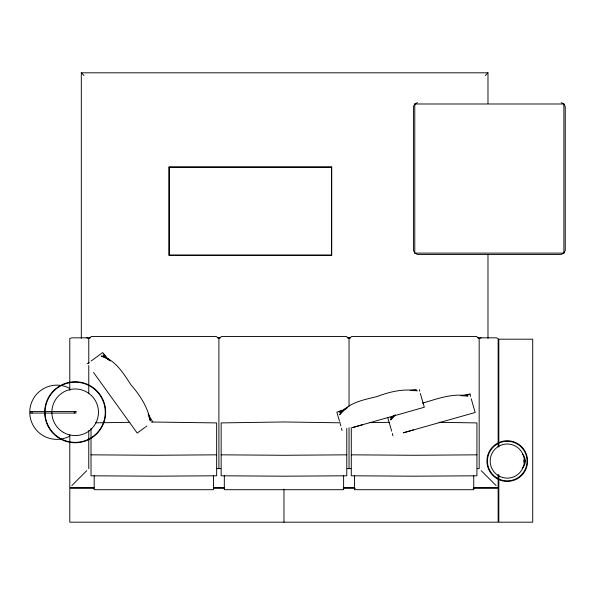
<?xml version="1.0" encoding="UTF-8"?>
<svg xmlns="http://www.w3.org/2000/svg" width="595" height="595" viewBox="0 0 595 595"><rect width="100%" height="100%" fill="white"/><g stroke="black" fill="none" stroke-linecap="round" stroke-linejoin="round"><path stroke-width="0.89" d="M395.125 414.745L390.521 419.891L394.321 416.009M343.456 410.788L339.656 414.67C348.187 402.555 363.433 399.892 376.873 396.612C389.866 391.674 403.358 388.513 417.229 390.744L410.126 390.498L416.262 389.45M169.047 255.21L331.713 255.21L331.713 167.098L169.047 167.098L169.047 255.21L331.713 255.21M169.047 167.098L331.713 167.098M414.782 104.534L415.325 103.991M71.824 485.587L86.736 470.675M485.275 75.528L487.982 72.813L487.982 103.389M563.353 253.106L563.896 252.563M88.767 363.605L88.767 338.503L91.481 336.472L216.193 336.472L218.9 338.503L218.9 468.637M218.9 338.503L221.615 336.472L346.327 336.472L349.034 338.503L349.034 406.363M349.034 338.503L351.749 336.472L476.461 336.472L479.168 338.503L479.168 468.637L477.309 468.637M91.117 361.001L102.69 352.56L106.349 357.654M144.935 427.426L137.229 433.071L93.497 372.44M145.574 426.957L146.868 426.027M87.19 363.738L89.183 362.4M394.002 415.548L390.305 418.002L392.715 416.708M339.447 412.781L343.449 410.61M345.807 408.72L344.26 409.516L347.8 407.612M417.497 102.638L414.782 103.991L413.428 106.706L413.428 250.391L414.782 253.106L417.497 254.459L561.182 254.459L563.896 253.106L565.25 250.391L565.25 106.706L563.896 103.991L561.182 102.638M479.168 338.503L481.206 337.826M338.763 411.502L345.777 409.167M465.677 395.318L469.983 394.091L470.556 396.426M344.609 409.985L336.852 412.171L339.522 421.342M362.653 424.704L352.389 427.612L424.317 407.248L420.345 393.488M413.51 429.925L403.246 432.833L475.182 412.476L471.21 398.717M422.472 403.157C437.429 398.851 452.297 392.96 468.087 395.972L460.991 395.72L469.983 394.091M95.639 422.829L129.822 422.324M151.063 422.004L216.647 422.904L216.647 475.792L153.837 476.186L91.02 475.792L91.02 428.37M369.763 422.629L389.167 422.338M216.647 454.833L153.837 455.272L91.02 454.833M346.781 454.833L283.971 455.272L221.154 454.833M476.922 454.833L414.105 455.272L351.288 454.833M81.314 338.354L81.314 72.813L487.982 72.813M90.447 337.826L71.824 337.826L69.794 338.503L69.794 390.372M217.591 337.826L220.388 337.826M347.547 337.826L350.351 337.826M477.495 337.826L496.118 337.826L498.149 338.503L498.149 446.867M348.105 338.503L349.964 338.503M523.511 460.262L525.14 460.262L525.14 461.891L523.511 461.891M217.041 468.637L220.76 468.637M347.175 468.637L350.894 468.637M93.95 487.617L69.794 487.617L69.794 434.826M213.813 487.617L224.04 487.617M343.903 487.617L354.122 487.617M473.992 487.617L498.149 487.617L498.149 474.654M93.898 488.294L69.794 488.294L69.794 522.187L498.149 522.187L498.149 488.294L473.114 488.294M213.501 488.294L224.627 488.294M343.308 488.294L355.364 488.294M439.043 422.338L476.922 422.904L476.922 475.792L414.105 476.186L351.288 475.792L351.288 427.463M340.318 422.807L283.971 421.967L221.154 422.904L221.154 475.792L283.971 476.186L346.781 475.792L346.781 428.37M86.736 337.826L88.767 338.503M110.268 360.979L107.717 358.621L108.729 359.417L101.306 356.055C115.601 359.93 123.321 373.348 130.997 384.853C140.078 395.37 147.672 406.973 150.312 420.762L148.118 414.008L152.729 421.9M108.729 359.417L103.009 355.208L104.37 356.42M563.353 103.991L563.896 104.534M481.206 470.675L496.118 485.587M81.314 72.813L84.021 75.528M103.976 354.129L108.565 359.93M387.709 417.393L391.681 431.152M340.176 423.633L340.823 425.931M419.311 389.643L419.698 391.198M392.336 433.45L392.916 435.778M341.471 428.221L342.051 430.557M498.826 446.942L498.826 339.187L532.718 339.187L532.718 522.187L498.826 522.187L498.826 474.81M487.982 254.772L487.982 338.354M473.746 475.807L473.746 489.692L354.456 489.692L354.456 475.807M349.034 427.738L349.034 468.637M343.613 475.807L343.613 489.692L224.322 489.692L224.322 475.807M331.579 167.232L331.579 255.069M283.971 489.209L283.971 522.187M213.479 475.807L213.479 489.692L94.189 489.692L94.189 475.807M169.181 167.232L169.181 255.069M88.767 365.464L88.767 393.347M88.767 430.527L88.767 468.637M74.345 411.45L74.345 413.079M32.056 411.45L32.056 413.079M522.298 453.888A10.167 10.167 0 0 1 522.298 468.265M69.645 436.172A27.11 27.11 0 0 1 29.75 412.268A27.11 27.11 0 0 1 69.645 388.356M563.896 103.991L414.782 103.991L414.782 253.106L563.896 253.106L563.896 103.991M75.974 411.45L30.427 411.45L30.427 413.079L75.974 413.079L75.974 411.45M498.707 475.859A17.077 17.077 0 0 0 524.314 461.073A17.077 17.077 0 0 0 498.707 446.287A17.077 17.077 0 0 0 498.707 475.859M497.078 478.685A20.334 20.334 0 0 0 527.579 461.073A20.334 20.334 0 0 0 497.078 443.468A20.334 20.334 0 0 0 497.078 478.685M497.353 478.216A19.791 19.791 0 0 0 527.036 461.073A19.791 19.791 0 0 0 497.353 443.937A19.791 19.791 0 0 0 497.353 478.216M59.909 438.679A30.501 30.501 0 0 0 105.665 412.268A30.501 30.501 0 0 0 59.909 385.85A30.501 30.501 0 0 0 59.909 438.679M60.117 438.329A30.092 30.092 0 0 0 105.256 412.268A30.092 30.092 0 0 0 60.117 386.207A30.092 30.092 0 0 0 60.117 438.329M63.509 432.446A23.302 23.302 0 0 0 98.465 412.268A23.302 23.302 0 0 0 63.509 392.09A23.302 23.302 0 0 0 63.509 432.446"/></g></svg>
